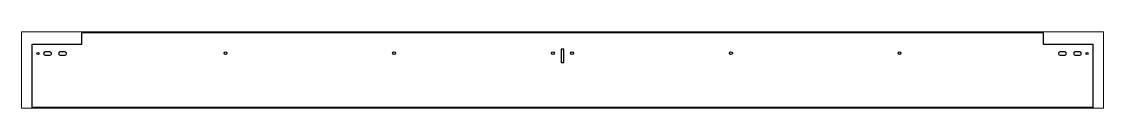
# Paper-space layout 'Layout1' of a CAD drawing. Header units: millimetres. Extents: x 0 to 257, y 88 to 107.
# The model-space entities are those that its viewports show. They can reach past a viewport. Long polylines and large blocks are cut down to what shows.
import ezdxf

# ---------------------------------------------------------------- set-up
doc = ezdxf.new("R2010")
doc.units = ezdxf.units.MM
doc.header["$LTSCALE"] = 25
doc.layers.add('3_Pezzi', color=7, linetype='Continuous')
doc.layers.add('5_Bulloni', color=7, linetype='Continuous')

msp = doc.modelspace()

# ---------------------------------------------------------------- linework, layer by layer
at = {"layer": '3_Pezzi', "color": 3, "linetype": 'Continuous'}
for p, q in [((155.6, 82), (155.6, 118)), ((155.6, 118), (3180.4, 118)), ((3180.4, 118), (3180.4, 82)), ((0, -118), (0, 82)), ((0, 82), (155.6, 82)), ((3180.4, 82), (3336, 82)), ((3336, 82), (3336, -118)), ((1672, 65.5), (1664, 65.5)), ((1664, 65.5), (1664, 23.5)), ((1672, 23.5), (1672, 65.5)), ((1664, 23.5), (1672, 23.5)), ((3336, -118), (0, -118))]:
    msp.add_line(p, q, dxfattribs=at)
at = {"layer": '5_Bulloni', "color": 4, "linetype": 'Continuous'}
for p, q in [((55.3, 57.3), (40.8, 57.3)), ((40.8, 46.8), (55.3, 46.8)), ((102.6, 57.3), (88.1, 57.3)), ((88.1, 46.8), (102.6, 46.8)), ((3247.9, 57.2), (3233.4, 57.2)), ((3233.4, 46.7), (3247.9, 46.7)), ((3295.2, 57.3), (3280.7, 57.3)), ((3280.7, 46.8), (3295.2, 46.8))]:
    msp.add_line(p, q, dxfattribs=at)
at = {"layer": '5_Bulloni', "color": 2, "linetype": 'Continuous'}
for centre, radius in [((18.1, 52), 3.25), ((608, 53.2), 4.5), ((608, 53.2), 4.5), ((1138, 53.2), 4.5), ((1138, 53.2), 4.5), ((1638, 53.2), 4.5), ((1638, 53.2), 4.5), ((1698, 53.2), 4.5), ((1698, 53.2), 4.5), ((2198, 53.2), 4.5), ((2198, 53.2), 4.5), ((2728, 53.2), 4.5), ((2728, 53.2), 4.5), ((3318, 52), 3.25)]:
    msp.add_circle(centre, radius, dxfattribs=at)
at = {"layer": '5_Bulloni', "color": 4, "linetype": 'Continuous'}
for centre, start, end in [((40.8, 52), 90, 270), ((55.3, 52), 270, 90), ((88.1, 52), 90, 270), ((102.6, 52), 270, 90), ((3233.4, 52), 90, 270), ((3247.9, 52), 270, 90), ((3280.7, 52), 90, 270), ((3295.2, 52), 270, 90)]:
    msp.add_arc(centre, 5.25, start, end, dxfattribs=at)

psp = doc.layouts.get("Layout1")

# ---------------------------------------------------------------- viewports
at = {"layer": '0'}
psp.add_viewport(center=(128.5, 97.5), size=(257, 18.18111), view_center_point=(1667.99, 0), view_height=240.71996, dxfattribs=at)

doc.saveas('drawing.dxf')
